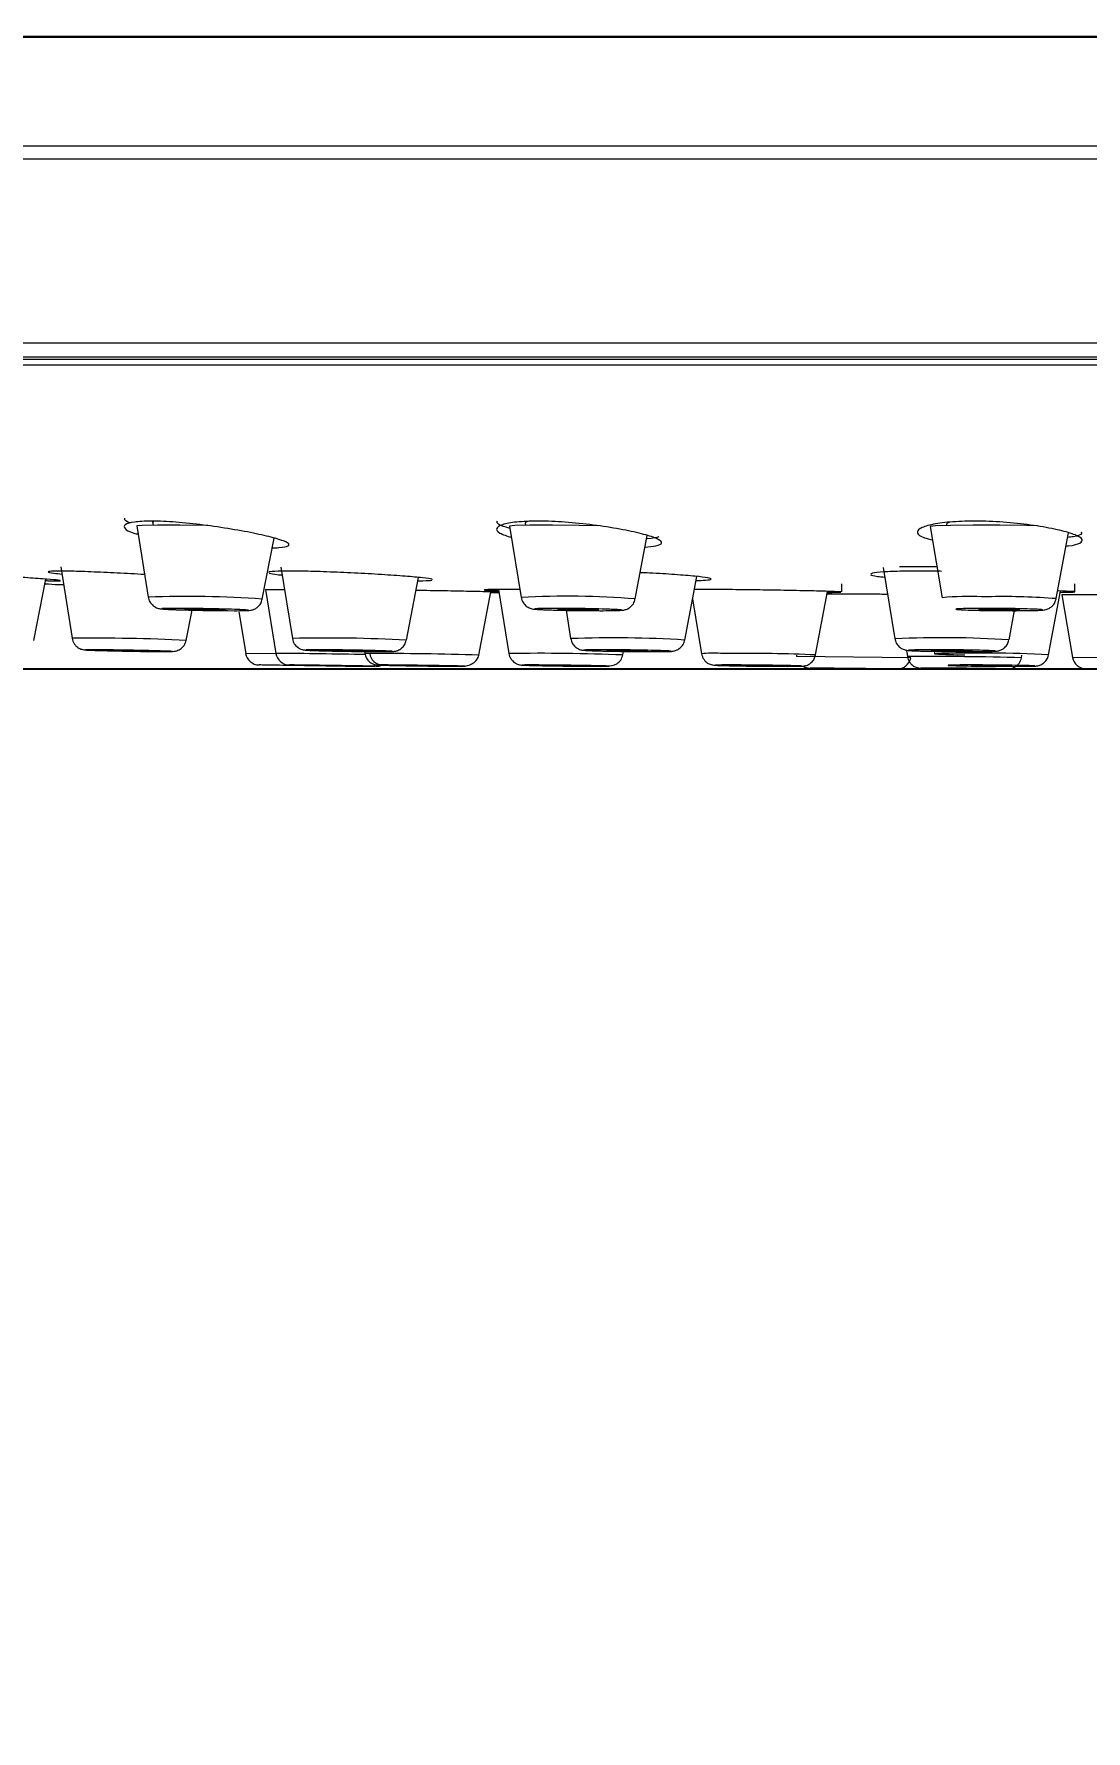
# Model space of a CAD drawing. Extents: x 1944 to 4044, y -46 to 2924.
# Drawn here: x 3215.8 to 3254, y 1855.8 to 1917.5 of the extents above; entities that cross this region are included whole.
import ezdxf

# ---------------------------------------------------------------- set-up
doc = ezdxf.new("R2010")
doc.units = 0
doc.header["$LTSCALE"] = 23.1
doc.layers.get('0').update_dxf_attribs({"linetype": 'CONTINUOUS'})
doc.layers.get('Defpoints').update_dxf_attribs({"linetype": 'CONTINUOUS'})
doc.styles.get("Standard").update_dxf_attribs({"font": 'txt.shx', "bigfont": 'whgtxt.shx'})
doc.dimstyles.get("Standard").update_dxf_attribs({"dimtxt": 2.5, "dimasz": 0.18, "dimexe": 0.18, "dimexo": 0.0625, "dimgap": 0.09, "dimtad": 0, "dimtih": 1, "dimtoh": 1, "dimdec": 4, "dimzin": 0, "dimdsep": 46, "dimtxsty": 'Standard', "dimcen": 0.09, "dimadec": 0, "dimazin": 0, "dimtp": 0.001, "dimtm": 0.001, "dimtfac": 1, "dimtdec": 4, "dimtofl": 0, "dimtmove": 0, "dimatfit": 0, "dimfxl": 0, "dimtolj": 1, "dimtzin": 0, "dimarcsym": 0})

# ---------------------------------------------------------------- blocks, each defined once
blk = doc.blocks.new('*D86')
at = {"color": 2, "lineweight": -2, "transparency": 16777216}
for p, q in [((3333.471, 2032.679), (3133.291, 2032.679)), ((3134.291, 2022.679), (3134.291, 162.304)), ((3336.566, 152.304), (3133.291, 152.304))]:
    blk.add_line(p, q, dxfattribs=at)
at = {"color": 2, "transparency": 16777216}
for points in [[(3132.624, 2022.679), (3135.958, 2022.679), (3134.291, 2032.679)], [(3132.624, 162.304), (3135.958, 162.304), (3134.291, 152.304)]]:
    blk.add_solid(points, dxfattribs=at)
at = {"layer": 'Defpoints', "color": 0, "transparency": 16777216}
for p in [(3333.771, 2032.679), (3134.291, 152.304), (3336.866, 152.304)]:
    blk.add_point(p, dxfattribs=at)
at = {"color": 2, "transparency": 16777216, "insert": (3120.541, 1092.491), "char_height": 17.5, "attachment_point": 5, "rotation": 90}
blk.add_mtext('\\A1;(2100~2400)', dxfattribs=at)
blk = doc.blocks.new('*D87')
at = {"color": 2, "lineweight": -2, "transparency": 16777216}
for p, q in [((3267.199, 1894.379), (3207.67, 1894.379)), ((3208.67, 1884.379), (3208.67, 162.304)), ((3336.566, 152.304), (3207.67, 152.304))]:
    blk.add_line(p, q, dxfattribs=at)
at = {"color": 2, "transparency": 16777216}
for points in [[(3207.003, 1884.379), (3210.337, 1884.379), (3208.67, 1894.379)], [(3207.003, 162.304), (3210.337, 162.304), (3208.67, 152.304)]]:
    blk.add_solid(points, dxfattribs=at)
at = {"layer": 'Defpoints', "color": 0, "transparency": 16777216}
for p in [(3267.499, 1894.379), (3208.67, 152.304), (3336.866, 152.304)]:
    blk.add_point(p, dxfattribs=at)
at = {"color": 2, "transparency": 16777216, "insert": (3194.92, 1023.341), "char_height": 17.5, "attachment_point": 5, "rotation": 90}
blk.add_mtext('\\A1;(1960~2260)', dxfattribs=at)
blk = doc.blocks.new('A$C1AB136E0')
at = {"color": 8, "linetype": 'Continuous', "lineweight": 15}
for p, q in [((98.676, 1503.245), (15.238, 1503.245)), ((98.677, 1503.277), (15.432, 1503.277)), ((198.059, 1499.292), (0.487, 1499.292)), ((198.43, 1498.818), (0.117, 1498.818)), ((198.546, 1492.137), (0, 1492.137)), ((98.795, 1491.634), (0.43, 1491.634)), ((195.004, 1491.333), (3.543, 1491.333)), ((48.207, 1480.85), (47.11, 1480.867)), ((71.286, 1480.708), (67.139, 1480.751)), ((79.856, 1480.705), (77.17, 1480.719))]:
    blk.add_line(p, q, dxfattribs=at)
at = {"color": 7, "linetype": 'Continuous', "lineweight": 15}
for p, q in [((1.512, 1491.558), (197.035, 1491.558)), ((43.158, 1485.503), (43.569, 1482.909)), ((43.722, 1485.643), (43.741, 1485.524)), ((43.75, 1485.669), (43.748, 1485.64)), ((56.703, 1485.492), (57.125, 1482.9)), ((57.274, 1485.582), (57.284, 1485.521)), ((71.997, 1485.479), (72.432, 1482.889)), ((47.714, 1482.836), (48.145, 1485.054)), ((61.27, 1482.845), (61.708, 1485.152)), ((76.578, 1482.856), (77.019, 1485.244)), ((39.412, 1481.336), (39.851, 1483.565)), ((40.395, 1484.009), (40.804, 1481.415)), ((48.39, 1484.003), (48.806, 1481.409)), ((52.951, 1481.345), (53.39, 1483.625)), ((63.069, 1481.352), (63.505, 1483.661)), ((70.279, 1483.985), (70.713, 1481.395)), ((40.131, 1483.504), (40.381, 1483.507)), ((47.833, 1483.182), (48.204, 1480.866)), ((55.585, 1480.805), (56.025, 1483.102)), ((56.019, 1483.073), (56.315, 1483.072)), ((56.296, 1483.186), (56.676, 1480.861)), ((67.829, 1480.813), (68.261, 1483.12)), ((68.783, 1483.097), (68.783, 1483.389)), ((76.3, 1480.818), (76.727, 1483.131)), ((76.78, 1483), (77.17, 1480.719)), ((77.248, 1483.104), (77.248, 1483.397)), ((44.577, 1482.501), (44.315, 1482.499)), ((44.802, 1482.5), (44.577, 1482.501)), ((44.949, 1481.34), (45.164, 1482.439)), ((45.265, 1482.437), (45.634, 1482.429)), ((45.634, 1482.429), (46.029, 1482.423)), ((46.029, 1482.423), (46.14, 1482.422)), ((46.467, 1482.419), (46.691, 1482.418)), ((46.867, 1482.379), (47.11, 1480.867)), ((58.402, 1482.501), (58.099, 1482.499)), ((58.657, 1482.5), (58.402, 1482.501)), ((58.755, 1482.431), (58.923, 1481.403)), ((59.171, 1482.424), (59.727, 1482.419)), ((59.192, 1482.424), (59.373, 1482.422)), ((59.727, 1482.419), (59.982, 1482.418)), ((63.352, 1482.853), (63.683, 1480.856)), ((74.287, 1482.5), (74.013, 1482.501)), ((74.716, 1482.419), (74.99, 1482.418)), ((74.859, 1481.359), (75.055, 1482.419)), ((41.662, 1480.997), (41.501, 1480.997)), ((44.076, 1480.932), (44.237, 1480.931)), ((44.356, 1480.932), (44.237, 1480.931)), ((49.904, 1480.997), (49.698, 1480.997)), ((51.424, 1480.963), (51.44, 1480.864)), ((51.841, 1480.932), (52.046, 1480.931)), ((60.303, 1480.997), (60.062, 1480.997)), ((60.501, 1480.945), (60.99, 1480.937)), ((60.821, 1480.808), (60.854, 1480.978)), ((60.99, 1480.937), (61.33, 1480.934)), ((61.678, 1480.932), (61.92, 1480.931)), ((67.13, 1480.802), (67.139, 1480.751)), ((71.127, 1480.983), (71.166, 1480.748)), ((72.134, 1480.977), (72.155, 1480.851)), ((72.406, 1480.997), (72.14, 1480.997)), ((72.782, 1480.934), (72.807, 1480.934)), ((73.159, 1480.932), (73.425, 1480.931)), ((75.314, 1480.711), (75.331, 1480.802)), ((47.62, 1480.446), (47.595, 1480.446)), ((48.807, 1480.446), (48.725, 1480.446)), ((51.734, 1480.397), (51.816, 1480.396)), ((52.2, 1480.446), (52.063, 1480.446)), ((54.814, 1480.397), (54.951, 1480.396)), ((57.65, 1480.446), (57.465, 1480.446)), ((59.837, 1480.397), (60.022, 1480.396)), ((60.166, 1480.397), (60.022, 1480.396)), ((64.919, 1480.446), (64.694, 1480.446)), ((66.584, 1480.397), (66.809, 1480.396)), ((67, 1480.397), (66.809, 1480.396)), ((67.652, 1480.333), (67.627, 1480.333)), ((72.028, 1480.333), (71.867, 1480.333)), ((73.689, 1480.446), (73.434, 1480.446)), ((74.444, 1480.3), (74.606, 1480.3)), ((74.76, 1480.397), (75.015, 1480.396))]:
    blk.add_line(p, q, dxfattribs=at)
at = {"color": 7, "linetype": 'Continuous', "lineweight": 15, "flags": 128}
for points in [[(45.73, 1485.507), (45.687, 1485.508), (44.719, 1485.521), (43.899, 1485.525), (43.351, 1485.518), (43.158, 1485.503), (43.158, 1485.503)], [(59.907, 1485.505), (59.231, 1485.516), (58.264, 1485.524), (57.443, 1485.523), (56.895, 1485.511), (56.703, 1485.492), (56.703, 1485.492)], [(75.89, 1485.501), (75.494, 1485.509), (74.526, 1485.522), (73.558, 1485.525), (72.738, 1485.518), (72.19, 1485.502), (71.997, 1485.479), (71.997, 1485.479)], [(45.634, 1482.445), (45.921, 1482.441), (46.164, 1482.44), (46.327, 1482.442), (46.384, 1482.447), (46.327, 1482.453), (46.164, 1482.461), (45.921, 1482.468), (45.634, 1482.474), (45.347, 1482.478), (45.104, 1482.479), (44.941, 1482.477), (44.884, 1482.473), (44.941, 1482.466), (45.104, 1482.459), (45.347, 1482.451), (45.634, 1482.445)], [(59.192, 1482.443), (59.479, 1482.44), (59.722, 1482.441), (59.885, 1482.444), (59.942, 1482.45), (59.885, 1482.457), (59.722, 1482.465), (59.479, 1482.472), (59.192, 1482.477), (58.905, 1482.479), (58.662, 1482.479), (58.499, 1482.475), (58.442, 1482.47), (58.499, 1482.462), (58.662, 1482.455), (58.905, 1482.448), (59.192, 1482.443)], [(74.502, 1482.441), (74.789, 1482.44), (75.032, 1482.442), (75.195, 1482.447), (75.252, 1482.454), (75.195, 1482.461), (75.032, 1482.469), (74.789, 1482.475), (74.502, 1482.478), (74.215, 1482.479), (73.971, 1482.477), (73.809, 1482.472), (73.752, 1482.466), (73.809, 1482.458), (73.971, 1482.451), (74.215, 1482.445), (74.502, 1482.441)], [(42.119, 1480.978), (42.176, 1480.974), (42.339, 1480.968), (42.582, 1480.962), (42.869, 1480.956), (43.156, 1480.952), (43.399, 1480.949), (43.562, 1480.949), (43.619, 1480.951), (43.562, 1480.955), (43.399, 1480.96), (43.156, 1480.966), (42.869, 1480.972), (42.582, 1480.977), (42.339, 1480.979), (42.176, 1480.98), (42.119, 1480.978)], [(50.122, 1480.976), (50.179, 1480.971), (50.342, 1480.965), (50.585, 1480.959), (50.872, 1480.954), (51.159, 1480.95), (51.402, 1480.948), (51.565, 1480.949), (51.622, 1480.952), (51.565, 1480.957), (51.403, 1480.963), (51.159, 1480.969), (50.872, 1480.975), (50.585, 1480.978), (50.342, 1480.98), (50.179, 1480.979), (50.122, 1480.976)], [(60.991, 1480.951), (61.278, 1480.949), (61.521, 1480.949), (61.684, 1480.951), (61.741, 1480.955), (61.684, 1480.96), (61.521, 1480.967), (61.278, 1480.972), (60.991, 1480.977), (60.704, 1480.979), (60.461, 1480.98), (60.298, 1480.978), (60.241, 1480.973), (60.298, 1480.968), (60.461, 1480.962), (60.704, 1480.956), (60.991, 1480.951)], [(72.782, 1480.95), (73.069, 1480.948), (73.313, 1480.949), (73.475, 1480.953), (73.532, 1480.958), (73.475, 1480.964), (73.313, 1480.97), (73.069, 1480.975), (72.782, 1480.978), (72.495, 1480.98), (72.252, 1480.979), (72.09, 1480.976), (72.033, 1480.971), (72.09, 1480.965), (72.252, 1480.959), (72.495, 1480.953), (72.782, 1480.95)], [(49.521, 1480.433), (49.578, 1480.431), (49.74, 1480.428), (49.983, 1480.423), (50.27, 1480.419), (50.557, 1480.415), (50.801, 1480.411), (50.963, 1480.41), (51.02, 1480.41), (50.963, 1480.412), (50.801, 1480.415), (50.557, 1480.419), (50.271, 1480.424), (49.984, 1480.428), (49.74, 1480.431), (49.578, 1480.433), (49.521, 1480.433)], [(50.756, 1480.396), (50.843, 1480.403), (50.892, 1480.413)], [(52.757, 1480.432), (52.814, 1480.429), (52.977, 1480.426), (53.22, 1480.421), (53.507, 1480.416), (53.794, 1480.413), (54.037, 1480.41), (54.2, 1480.41), (54.257, 1480.411), (54.2, 1480.413), (54.037, 1480.417), (53.794, 1480.422), (53.507, 1480.426), (53.22, 1480.43), (52.977, 1480.432), (52.814, 1480.433), (52.757, 1480.432)], [(57.994, 1480.431), (58.051, 1480.427), (58.213, 1480.423), (58.456, 1480.419), (58.743, 1480.414), (59.03, 1480.411), (59.274, 1480.41), (59.436, 1480.41), (59.493, 1480.412), (59.436, 1480.415), (59.274, 1480.419), (59.031, 1480.424), (58.744, 1480.428), (58.457, 1480.431), (58.213, 1480.433), (58.051, 1480.433), (57.994, 1480.431)], [(65.751, 1480.413), (66.038, 1480.41), (66.282, 1480.41), (66.444, 1480.411), (66.501, 1480.413), (66.444, 1480.417), (66.282, 1480.422), (66.038, 1480.426), (65.751, 1480.43), (65.464, 1480.432), (65.221, 1480.433), (65.059, 1480.432), (65.001, 1480.429), (65.059, 1480.425), (65.221, 1480.421), (65.464, 1480.416), (65.751, 1480.413)], [(72.636, 1480.322), (72.682, 1480.32), (72.812, 1480.318), (73.007, 1480.316), (73.236, 1480.313), (73.466, 1480.311), (73.66, 1480.31), (73.791, 1480.31), (73.836, 1480.311), (73.791, 1480.313), (73.66, 1480.315), (73.466, 1480.317), (73.236, 1480.32), (73.007, 1480.321), (72.812, 1480.322), (72.682, 1480.323), (72.636, 1480.322)], [(74.224, 1480.411), (74.511, 1480.41), (74.755, 1480.41), (74.917, 1480.412), (74.974, 1480.415), (74.917, 1480.42), (74.755, 1480.424), (74.511, 1480.428), (74.224, 1480.431), (73.937, 1480.433), (73.694, 1480.433), (73.532, 1480.431), (73.474, 1480.427), (73.532, 1480.423), (73.694, 1480.418), (73.937, 1480.414), (74.224, 1480.411)]]:
    blk.add_lwpolyline(points, dxfattribs=at)
at = {"color": 8, "linetype": 'Continuous', "lineweight": 15, "flags": 128}
blk.add_lwpolyline([(51.619, 1480.867), (51.441, 1480.864), (51.44, 1480.864)], dxfattribs=at)
at = {"color": 7, "linetype": 'Continuous', "lineweight": 15}
for centre, radius, start, end in [((71.801, 1406.944), 77.073, 89.67148, 90.68242), ((73.861, 1405.998), 76.929, 89.72943, 89.99699), ((47.603, 1480.946), 0.5, 189.1, 269.1), ((48.698, 1480.946), 0.5, 189.11985, 269.11978), ((52.089, 1480.918), 0.472, 186.17943, 266.86647), ((64.358, 1390.349), 90.518, 89.80668, 89.99323), ((70.795, 1480.8), 0.5, 269.4, 349.4), ((73.182, 1496.511), 15.694, 266.24854, 270.26426), ((77.663, 1480.804), 0.5, 189.7, 269.7), ((51.858, 1480.897), 0.5, 269.11869, 293.02895), ((67.632, 1480.833), 0.5, 240.30123, 269.4)]:
    blk.add_arc(centre, radius, start, end, dxfattribs=at)
at = {"color": 8, "linetype": 'Continuous', "lineweight": 15}
for centre, radius, start, end in [((45.009, 1446.807), 36.131, 85.70729, 92.28506), ((58.781, 1451.069), 31.874, 85.52115, 92.97859), ((73.413, 1472.873), 10.064, 87.42596, 95.59045), ((74.678, 1458.717), 24.213, 85.4995, 91.07413), ((41.638, 1413.13), 68.29, 87.22133, 90.70013), ((50.077, 1429.846), 51.579, 86.80495, 91.41139), ((60.475, 1439.109), 42.322, 86.48724, 92.10194), ((72.465, 1443.749), 37.687, 86.35889, 92.66482), ((46.537, 1239.555), 241.317, 88.83041, 89.60424), ((51.135, 1323.822), 157.046, 88.3762, 89.82337), ((57.754, 1402.526), 78.343, 87.75571, 90.78802), ((64.118, 1475.041), 5.831, 87.53167, 94.27605), ((65.078, 1412.215), 68.652, 87.70367, 90.34559), ((72, 1343.963), 136.788, 88.61168, 90.34908), ((73.81, 1427.69), 53.187, 87.31642, 91.78352)]:
    blk.add_arc(centre, radius, start, end, dxfattribs=at)
at = {"color": 7, "linetype": 'Continuous', "lineweight": 15}
for points, knots in [([(77.483, 1505.802), (74.175, 1505.74), (64.97, 1505.568), (49.454, 1505.066), (32.213, 1504.311), (20.876, 1503.595), (15.845, 1503.277)], [0, 0, 0, 0, 0.160872, 0.447658, 0.754875, 1, 1, 1, 1]), ([(48.077, 1484.701), (48.161, 1484.703), (48.463, 1484.711), (48.69, 1484.768), (48.704, 1484.869), (48.364, 1485.007), (47.726, 1485.17), (46.849, 1485.343), (45.835, 1485.503), (44.805, 1485.623), (44.093, 1485.667), (43.497, 1485.675), (43.014, 1485.648), (42.674, 1485.549), (42.683, 1485.405), (42.88, 1485.277), (43.152, 1485.208), (43.207, 1485.194)], [0, 0, 0, 0, 0.029385, 0.105788, 0.182421, 0.259637, 0.337618, 0.41633, 0.495342, 0.57381, 0.650933, 0.673936, 0.749701, 0.825439, 0.901981, 0.979961, 1, 1, 1, 1]), ([(42.932, 1485.6), (42.887, 1485.616), (42.705, 1485.68), (42.709, 1485.736), (42.711, 1485.778)], [0, 0, 0, 0, 0.247927, 1, 1, 1, 1]), ([(61.627, 1484.725), (61.772, 1484.739), (62.109, 1484.772), (62.28, 1484.87), (62.159, 1485.006), (61.699, 1485.17), (60.957, 1485.343), (60.012, 1485.503), (58.978, 1485.623), (58.208, 1485.667), (57.524, 1485.675), (56.923, 1485.648), (56.396, 1485.549), (56.183, 1485.405), (56.28, 1485.239), (56.61, 1485.132), (56.769, 1485.081)], [0, 0, 0, 0, 0.057706, 0.133938, 0.210748, 0.288321, 0.36662, 0.445216, 0.523273, 0.599991, 0.622874, 0.698242, 0.773582, 0.849722, 0.927293, 1, 1, 1, 1]), ([(56.716, 1485.41), (56.636, 1485.432), (56.359, 1485.507), (56.203, 1485.607), (56.253, 1485.67), (56.262, 1485.682)], [0, 0, 0, 0, 0.248696, 0.863618, 1, 1, 1, 1]), ([(57.364, 1485.659), (57.318, 1485.642), (57.255, 1485.619), (57.285, 1485.589), (57.293, 1485.581)], [0, 0, 0, 0, 0.738387, 1, 1, 1, 1]), ([(76.93, 1484.764), (76.962, 1484.767), (77.227, 1484.79), (77.471, 1484.872), (77.577, 1485.006), (77.314, 1485.17), (76.739, 1485.343), (75.904, 1485.503), (74.912, 1485.623), (74.117, 1485.667), (73.375, 1485.675), (72.684, 1485.648), (71.992, 1485.549), (71.569, 1485.404), (71.486, 1485.236), (71.662, 1485.09), (71.973, 1485.016), (72.079, 1484.991)], [0, 0, 0, 0, 0.010401, 0.086695, 0.163569, 0.241206, 0.319569, 0.39823, 0.476351, 0.553133, 0.576034, 0.651464, 0.726866, 0.803069, 0.880704, 0.959246, 1, 1, 1, 1]), ([(72.716, 1485.629), (72.689, 1485.621), (72.578, 1485.589), (72.586, 1485.547), (72.591, 1485.516)], [0, 0, 0, 0, 0.246461, 1, 1, 1, 1]), ([(62.127, 1485.107), (62.031, 1485.074), (61.933, 1485.04), (61.69, 1485.028), (61.685, 1485.028)], [0, 0, 0, 0, 0.976567, 1, 1, 1, 1]), ([(77.484, 1485.282), (77.494, 1485.262), (77.53, 1485.192), (77.346, 1485.122), (77.061, 1485.089), (76.989, 1485.08)], [0, 0, 0, 0, 0.224998, 0.804571, 1, 1, 1, 1]), ([(40.36, 1483.512), (40.353, 1483.516), (40.338, 1483.526), (39.921, 1483.561), (39.222, 1483.61), (38.308, 1483.669), (37.408, 1483.723), (36.874, 1483.753), (36.667, 1483.764)], [0, 0, 0, 0, 0.140333, 0.325584, 0.511038, 0.696761, 0.882722, 1, 1, 1, 1]), ([(43.439, 1483.73), (43.104, 1483.749), (42.43, 1483.787), (41.458, 1483.831), (40.836, 1483.851), (40.347, 1483.859), (39.993, 1483.856), (39.878, 1483.829), (40.029, 1483.791), (40.328, 1483.761), (40.436, 1483.75)], [0, 0, 0, 0, 0.144663, 0.290658, 0.43638, 0.481861, 0.627178, 0.772491, 0.917922, 1, 1, 1, 1]), ([(53.877, 1483.544), (53.884, 1483.55), (53.907, 1483.567), (53.576, 1483.611), (52.945, 1483.669), (52.068, 1483.73), (51.064, 1483.787), (50.044, 1483.831), (49.333, 1483.851), (48.728, 1483.859), (48.249, 1483.855), (47.927, 1483.835), (47.953, 1483.812), (47.961, 1483.804)], [0, 0, 0, 0, 0.055059, 0.162367, 0.269831, 0.377433, 0.485085, 0.592651, 0.700018, 0.733528, 0.840595, 0.94766, 1, 1, 1, 1]), ([(47.963, 1483.782), (48.035, 1483.764), (48.122, 1483.742), (48.389, 1483.717), (48.437, 1483.713)], [0, 0, 0, 0, 0.821693, 1, 1, 1, 1]), ([(63.477, 1483.514), (63.604, 1483.518), (63.92, 1483.527), (64.076, 1483.561), (63.95, 1483.61), (63.483, 1483.669), (62.74, 1483.729), (62.016, 1483.776), (61.565, 1483.795), (61.451, 1483.799)], [0, 0, 0, 0, 0.110179, 0.276506, 0.443017, 0.609768, 0.776733, 0.943775, 1, 1, 1, 1]), ([(69.82, 1483.726), (69.871, 1483.706), (69.945, 1483.676), (70.244, 1483.648), (70.337, 1483.64)], [0, 0, 0, 0, 0.6871446, 1, 1, 1, 1]), ([(72.409, 1483.847), (72.334, 1483.849), (72.153, 1483.854), (71.658, 1483.858), (70.953, 1483.856), (70.264, 1483.829), (69.856, 1483.788), (69.846, 1483.755), (69.841, 1483.741)], [0, 0, 0, 0, 0.052152, 0.12543, 0.359561, 0.593686, 0.828001, 1, 1, 1, 1]), ([(39.817, 1483.396), (39.978, 1483.385), (40.204, 1483.369), (40.431, 1483.365), (40.497, 1483.364)], [0, 0, 0, 0, 0.708987, 1, 1, 1, 1]), ([(39.84, 1483.511), (39.892, 1483.509), (40.016, 1483.505), (40.089, 1483.504), (40.131, 1483.504)], [0, 0, 0, 0, 0.42175, 1, 1, 1, 1]), ([(48.524, 1483.171), (48.298, 1483.175), (48.013, 1483.179), (47.864, 1483.181), (47.833, 1483.182)], [0, 0, 0, 0, 0.790727, 1, 1, 1, 1]), ([(56.311, 1483.095), (56.231, 1483.097), (56.03, 1483.103), (55.368, 1483.116), (54.467, 1483.133), (53.725, 1483.147), (53.348, 1483.153), (53.299, 1483.154)], [0, 0, 0, 0, 0.173257, 0.435763, 0.6983, 0.960867, 1, 1, 1, 1]), ([(53.367, 1483.506), (53.432, 1483.506), (53.715, 1483.507), (53.807, 1483.518), (53.879, 1483.527)], [0, 0, 0, 0, 0.227107, 1, 1, 1, 1]), ([(57.079, 1483.182), (56.893, 1483.184), (56.619, 1483.186), (56.208, 1483.187), (55.849, 1483.184), (55.736, 1483.173), (55.89, 1483.16), (56.193, 1483.15), (56.303, 1483.147)], [0, 0, 0, 0, 0.146087, 0.214904, 0.434575, 0.654244, 0.873941, 1, 1, 1, 1]), ([(56.021, 1483.083), (56.065, 1483.083), (56.181, 1483.083), (56.249, 1483.083), (56.291, 1483.083)], [0, 0, 0, 0, 0.384621, 1, 1, 1, 1]), ([(68.74, 1483.097), (68.748, 1483.098), (68.771, 1483.103), (68.438, 1483.116), (67.806, 1483.134), (66.929, 1483.152), (65.927, 1483.169), (64.906, 1483.182), (64.201, 1483.186), (63.697, 1483.187), (63.526, 1483.186), (63.415, 1483.185)], [0, 0, 0, 0, 0.069743, 0.204742, 0.339757, 0.474787, 0.609823, 0.744847, 0.879845, 0.922127, 1, 1, 1, 1]), ([(70.442, 1483.012), (70.264, 1483.012), (69.782, 1483.013), (68.986, 1483.014), (68.455, 1483.014), (68.241, 1483.015)], [0, 0, 0, 0, 0.258598, 0.701483, 1, 1, 1, 1]), ([(68.254, 1483.084), (68.31, 1483.084), (68.585, 1483.085), (68.673, 1483.089), (68.743, 1483.091)], [0, 0, 0, 0, 0.205264, 1, 1, 1, 1]), ([(76.719, 1483.087), (76.837, 1483.088), (77.145, 1483.092), (77.301, 1483.102), (77.151, 1483.116), (76.891, 1483.128), (76.638, 1483.134), (76.629, 1483.134)], [0, 0, 0, 0, 0.1702563, 0.4435778, 0.716921, 0.9902957, 1, 1, 1, 1]), ([(79.463, 1482.995), (79.277, 1482.995), (78.756, 1482.996), (77.924, 1482.998), (77.172, 1482.999), (76.886, 1483), (76.78, 1483)], [0, 0, 0, 0, 0.1751217, 0.4931477, 0.8111732, 1, 1, 1, 1]), ([(43.575, 1482.909), (43.575, 1482.896), (43.576, 1482.82), (43.648, 1482.692), (43.761, 1482.579), (43.868, 1482.524), (43.948, 1482.497), (44.012, 1482.486), (44.067, 1482.48), (44.157, 1482.474), (44.304, 1482.466), (44.51, 1482.457), (44.769, 1482.449), (45.019, 1482.442), (45.2, 1482.438), (45.265, 1482.437)], [0, 0, 0, 0, 0.0142952, 0.0865086, 0.1592876, 0.1961515, 0.2263481, 0.2699685, 0.3371585, 0.4328324, 0.5515957, 0.6769465, 0.7936237, 0.92527, 1, 1, 1, 1]), ([(47.048, 1482.447), (47.004, 1482.45), (46.883, 1482.458), (46.482, 1482.472), (45.936, 1482.485), (45.332, 1482.496), (44.979, 1482.499), (44.802, 1482.5)], [0, 0, 0, 0, 0.1272306, 0.345423, 0.5636153, 0.7818077, 1, 1, 1, 1]), ([(45.265, 1482.437), (45.29, 1482.436), (45.495, 1482.431), (45.94, 1482.423), (46.291, 1482.42), (46.467, 1482.419)], [0, 0, 0, 0, 0.0663661, 0.5331831, 1, 1, 1, 1]), ([(46.939, 1482.419), (46.993, 1482.42), (47.097, 1482.421), (47.198, 1482.426), (47.253, 1482.428), (47.33, 1482.441), (47.394, 1482.46), (47.469, 1482.493), (47.567, 1482.56), (47.667, 1482.675), (47.695, 1482.782), (47.709, 1482.834)], [0, 0, 0, 0, 0.202548, 0.384708, 0.543816, 0.606178, 0.64911, 0.699171, 0.778511, 0.892338, 1, 1, 1, 1]), ([(57.135, 1482.893), (57.139, 1482.861), (57.151, 1482.766), (57.241, 1482.639), (57.355, 1482.548), (57.456, 1482.504), (57.559, 1482.477), (57.617, 1482.474), (57.724, 1482.464), (57.879, 1482.456), (58.093, 1482.448), (58.359, 1482.44), (58.721, 1482.431), (59.015, 1482.426), (59.192, 1482.424)], [0, 0, 0, 0, 0.032483, 0.096307, 0.149068, 0.180941, 0.212215, 0.297374, 0.384572, 0.490773, 0.600899, 0.705251, 0.823617, 1, 1, 1, 1]), ([(60.487, 1482.462), (60.425, 1482.465), (60.26, 1482.473), (59.811, 1482.485), (59.23, 1482.496), (58.848, 1482.499), (58.657, 1482.5)], [0, 0, 0, 0, 0.164037, 0.442692, 0.721346, 1, 1, 1, 1]), ([(60.276, 1482.419), (60.277, 1482.419), (60.366, 1482.42), (60.497, 1482.422), (60.657, 1482.425), (60.763, 1482.432), (60.822, 1482.435), (60.909, 1482.453), (60.979, 1482.478), (61.062, 1482.521), (61.162, 1482.607), (61.243, 1482.721), (61.256, 1482.81), (61.26, 1482.84)], [0, 0, 0, 0, 0.002843, 0.18263, 0.352615, 0.504521, 0.638313, 0.689756, 0.72774, 0.775878, 0.850782, 0.949166, 1, 1, 1, 1]), ([(75.21, 1482.419), (75.303, 1482.419), (75.493, 1482.42), (75.728, 1482.424), (75.911, 1482.429), (76.039, 1482.436), (76.112, 1482.442), (76.189, 1482.453), (76.269, 1482.478), (76.349, 1482.517), (76.445, 1482.589), (76.537, 1482.704), (76.56, 1482.806), (76.571, 1482.852)], [0, 0, 0, 0, 0.142205, 0.289901, 0.43068, 0.559058, 0.675136, 0.737369, 0.773858, 0.808841, 0.861819, 0.936368, 1, 1, 1, 1]), ([(40.804, 1481.415), (40.812, 1481.381), (40.826, 1481.314), (40.874, 1481.222), (40.936, 1481.144), (41.009, 1481.082), (41.085, 1481.037), (41.195, 1480.998), (41.372, 1480.983), (41.589, 1480.977), (41.752, 1480.973)], [0, 0, 0, 0, 0.06131, 0.120658, 0.177013, 0.231082, 0.285909, 0.346546, 0.507456, 1, 1, 1, 1]), ([(44.45, 1480.941), (44.487, 1480.943), (44.572, 1480.948), (44.726, 1481.005), (44.884, 1481.142), (44.928, 1481.274), (44.949, 1481.34)], [0, 0, 0, 0, 0.210096, 0.495193, 0.750509, 1, 1, 1, 1]), ([(48.816, 1481.404), (48.821, 1481.369), (48.834, 1481.272), (48.927, 1481.142), (49.046, 1481.05), (49.147, 1481.01), (49.232, 1480.99), (49.277, 1480.987), (49.339, 1480.981), (49.442, 1480.976), (49.61, 1480.97), (49.835, 1480.963), (50.113, 1480.956), (50.46, 1480.949), (50.727, 1480.944), (50.872, 1480.942)], [0, 0, 0, 0, 0.034435, 0.097154, 0.152091, 0.183485, 0.206718, 0.259676, 0.325478, 0.416159, 0.522968, 0.630058, 0.735233, 0.856637, 1, 1, 1, 1]), ([(52.26, 1480.932), (52.283, 1480.932), (52.353, 1480.933), (52.425, 1480.935), (52.475, 1480.937), (52.534, 1480.943), (52.59, 1480.955), (52.65, 1480.975), (52.736, 1481.017), (52.843, 1481.106), (52.926, 1481.224), (52.938, 1481.313), (52.942, 1481.343)], [0, 0, 0, 0, 0.09884, 0.296252, 0.466315, 0.53796, 0.580981, 0.622931, 0.688985, 0.798088, 0.934241, 1, 1, 1, 1]), ([(58.928, 1481.395), (58.942, 1481.341), (58.971, 1481.225), (59.083, 1481.1), (59.197, 1481.029), (59.285, 1480.999), (59.369, 1480.982), (59.416, 1480.979), (59.508, 1480.972), (59.649, 1480.966), (59.85, 1480.959), (60.104, 1480.953), (60.32, 1480.948), (60.467, 1480.945), (60.501, 1480.945)], [0, 0, 0, 0, 0.066304, 0.142173, 0.193377, 0.229196, 0.259438, 0.349237, 0.447011, 0.570032, 0.701526, 0.822846, 0.959004, 1, 1, 1, 1]), ([(62.186, 1480.932), (62.223, 1480.932), (62.329, 1480.933), (62.448, 1480.935), (62.551, 1480.939), (62.602, 1480.941), (62.671, 1480.951), (62.731, 1480.967), (62.798, 1480.993), (62.893, 1481.048), (62.994, 1481.157), (63.061, 1481.27), (63.063, 1481.341), (63.064, 1481.35)], [0, 0, 0, 0, 0.097215, 0.279718, 0.440899, 0.580927, 0.637037, 0.673571, 0.713002, 0.775581, 0.871778, 0.983366, 1, 1, 1, 1]), ([(70.718, 1481.393), (70.718, 1481.383), (70.72, 1481.31), (70.791, 1481.184), (70.903, 1481.07), (71.01, 1481.014), (71.091, 1480.988), (71.211, 1480.967), (71.278, 1480.967), (71.482, 1480.957), (71.695, 1480.951), (71.964, 1480.945), (72.322, 1480.939), (72.612, 1480.936), (72.782, 1480.934)], [0, 0, 0, 0, 0.009845, 0.072998, 0.1366, 0.169015, 0.195954, 0.231255, 0.393383, 0.499193, 0.608264, 0.712168, 0.830335, 1, 1, 1, 1]), ([(73.734, 1480.932), (73.781, 1480.932), (73.916, 1480.933), (74.088, 1480.935), (74.243, 1480.939), (74.347, 1480.944), (74.401, 1480.947), (74.476, 1480.96), (74.54, 1480.979), (74.613, 1481.012), (74.71, 1481.078), (74.811, 1481.194), (74.84, 1481.301), (74.854, 1481.355)], [0, 0, 0, 0, 0.086084, 0.249088, 0.402765, 0.539101, 0.658096, 0.704835, 0.736797, 0.773714, 0.832265, 0.917034, 1, 1, 1, 1]), ([(41.752, 1480.973), (41.768, 1480.973), (41.878, 1480.968), (42.241, 1480.96), (42.749, 1480.95), (43.271, 1480.941), (43.646, 1480.935), (43.78, 1480.935), (43.795, 1480.934)], [0, 0, 0, 0, 0.040741, 0.281298, 0.50629, 0.731802, 0.970082, 1, 1, 1, 1]), ([(50.872, 1480.942), (51.083, 1480.939), (51.316, 1480.936), (51.519, 1480.934), (51.539, 1480.934)], [0, 0, 0, 0, 0.905753, 1, 1, 1, 1]), ([(51.449, 1480.864), (51.452, 1480.836), (51.46, 1480.745), (51.549, 1480.61), (51.678, 1480.505), (51.788, 1480.463), (51.85, 1480.45), (51.895, 1480.444), (51.92, 1480.443), (51.961, 1480.441), (52.04, 1480.438), (52.146, 1480.435), (52.247, 1480.433), (52.282, 1480.433)], [0, 0, 0, 0, 0.050944, 0.16458, 0.2783784, 0.3490013, 0.3750149, 0.4025026, 0.4747754, 0.5746865, 0.7213242, 0.9061323, 1, 1, 1, 1]), ([(54.958, 1480.396), (55.033, 1480.403), (55.189, 1480.415), (55.382, 1480.507), (55.53, 1480.639), (55.567, 1480.749), (55.585, 1480.805)], [0, 0, 0, 0, 0.234779, 0.481148, 0.737304, 1, 1, 1, 1]), ([(56.676, 1480.861), (56.684, 1480.827), (56.699, 1480.76), (56.749, 1480.669), (56.812, 1480.592), (56.875, 1480.539), (56.924, 1480.508), (56.974, 1480.481), (57.069, 1480.446), (57.208, 1480.436), (57.403, 1480.431), (57.553, 1480.427)], [0, 0, 0, 0, 0.067414, 0.131446, 0.189858, 0.242528, 0.26771, 0.293022, 0.347788, 0.501862, 1, 1, 1, 1]), ([(60.062, 1480.997), (59.905, 1480.997), (59.704, 1480.997), (59.618, 1480.994), (59.599, 1480.993)], [0, 0, 0, 0, 0.777555, 1, 1, 1, 1]), ([(60.254, 1480.41), (60.37, 1480.418), (60.541, 1480.429), (60.757, 1480.612), (60.8, 1480.744), (60.821, 1480.808)], [0, 0, 0, 0, 0.517028, 0.762592, 1, 1, 1, 1]), ([(62.406, 1480.958), (62.388, 1480.959), (62.31, 1480.964), (61.974, 1480.974), (61.458, 1480.985), (60.857, 1480.993), (60.488, 1480.996), (60.303, 1480.997)], [0, 0, 0, 0, 0.068484, 0.301363, 0.534242, 0.767121, 1, 1, 1, 1]), ([(60.501, 1480.945), (60.513, 1480.945), (60.697, 1480.941), (61.13, 1480.935), (61.496, 1480.933), (61.678, 1480.932)], [0, 0, 0, 0, 0.0346882, 0.5173441, 1, 1, 1, 1]), ([(63.683, 1480.856), (63.691, 1480.822), (63.706, 1480.755), (63.754, 1480.664), (63.816, 1480.586), (63.889, 1480.525), (63.966, 1480.481), (64.078, 1480.442), (64.141, 1480.438), (64.186, 1480.434)], [0, 0, 0, 0, 0.1164269, 0.230074, 0.339759, 0.4472703, 0.5581251, 0.6808819, 1, 1, 1, 1]), ([(66.968, 1480.397), (66.99, 1480.397), (67.082, 1480.397), (67.191, 1480.398), (67.293, 1480.4), (67.345, 1480.403), (67.392, 1480.406), (67.45, 1480.416), (67.505, 1480.432), (67.582, 1480.464), (67.687, 1480.538), (67.787, 1480.658), (67.811, 1480.764), (67.822, 1480.811)], [0, 0, 0, 0, 0.059855, 0.243077, 0.404489, 0.540751, 0.613061, 0.649182, 0.678702, 0.724654, 0.804349, 0.912483, 1, 1, 1, 1]), ([(71.166, 1480.748), (71.174, 1480.714), (71.19, 1480.646), (71.239, 1480.554), (71.303, 1480.476), (71.377, 1480.415), (71.455, 1480.371), (71.566, 1480.334), (71.745, 1480.325), (71.961, 1480.323), (72.125, 1480.321)], [0, 0, 0, 0, 0.061472, 0.120944, 0.177322, 0.231213, 0.285521, 0.345193, 0.502733, 1, 1, 1, 1]), ([(72.14, 1480.997), (71.963, 1480.997), (71.667, 1480.996), (71.485, 1480.991), (71.246, 1480.987), (71.176, 1480.979), (71.25, 1480.967), (71.547, 1480.955), (72.006, 1480.944), (72.576, 1480.935), (72.965, 1480.933), (73.159, 1480.932)], [0, 0, 0, 0, 0.125, 0.20899, 0.25, 0.375, 0.5, 0.625, 0.75, 0.875, 1, 1, 1, 1]), ([(73.425, 1480.931), (73.595, 1480.931), (73.934, 1480.932), (74.266, 1480.939), (74.389, 1480.949), (74.357, 1480.958), (74.146, 1480.966), (73.991, 1480.975), (73.552, 1480.985), (72.991, 1480.993), (72.601, 1480.996), (72.406, 1480.997)], [0, 0, 0, 0, 0.125, 0.25, 0.375, 0.5, 0.538733, 0.625, 0.75, 0.875, 1, 1, 1, 1]), ([(74.814, 1480.309), (74.851, 1480.311), (74.936, 1480.316), (75.067, 1480.364), (75.173, 1480.445), (75.262, 1480.545), (75.293, 1480.645), (75.314, 1480.711)], [0, 0, 0, 0, 0.211615, 0.495183, 0.624693, 0.75095, 1, 1, 1, 1]), ([(75.205, 1480.397), (75.228, 1480.397), (75.34, 1480.397), (75.497, 1480.398), (75.66, 1480.4), (75.764, 1480.403), (75.82, 1480.406), (75.872, 1480.411), (75.934, 1480.423), (75.993, 1480.442), (76.075, 1480.481), (76.181, 1480.564), (76.269, 1480.682), (76.285, 1480.777), (76.29, 1480.812)], [0, 0, 0, 0, 0.041493, 0.207815, 0.363077, 0.500776, 0.618521, 0.681226, 0.713557, 0.740755, 0.78308, 0.854091, 0.945954, 1, 1, 1, 1]), ([(51.816, 1480.396), (51.817, 1480.397), (51.819, 1480.397), (51.853, 1480.398), (51.656, 1480.403), (51.275, 1480.41), (50.745, 1480.419), (50.154, 1480.428), (49.581, 1480.437), (49.087, 1480.443), (48.901, 1480.445), (48.807, 1480.446)], [0, 0, 0, 0, 0.070709, 0.125, 0.25, 0.375, 0.5, 0.625, 0.75, 0.875, 1, 1, 1, 1]), ([(51.816, 1480.396), (51.754, 1480.397), (51.629, 1480.398), (51.31, 1480.401), (51.068, 1480.405), (51.006, 1480.406)], [0, 0, 0, 0, 0.42598, 0.85196, 1, 1, 1, 1]), ([(52.282, 1480.433), (52.317, 1480.432), (52.414, 1480.43), (52.563, 1480.427), (52.683, 1480.425), (52.713, 1480.424)], [0, 0, 0, 0, 0.299214, 0.82491, 1, 1, 1, 1]), ([(54.951, 1480.396), (54.852, 1480.397), (54.654, 1480.397), (54.151, 1480.403), (53.65, 1480.409), (53.347, 1480.414), (53.235, 1480.415)], [0, 0, 0, 0, 0.279073, 0.558145, 0.837218, 1, 1, 1, 1]), ([(57.553, 1480.427), (57.567, 1480.427), (57.662, 1480.424), (58.017, 1480.417), (58.515, 1480.409), (59.039, 1480.403), (59.406, 1480.399), (59.539, 1480.399), (59.542, 1480.399)], [0, 0, 0, 0, 0.043505, 0.290645, 0.520813, 0.752226, 0.995137, 1, 1, 1, 1]), ([(60.022, 1480.396), (59.896, 1480.397), (59.735, 1480.397), (59.499, 1480.399), (59.447, 1480.4)], [0, 0, 0, 0, 0.780453, 1, 1, 1, 1]), ([(64.714, 1480.418), (64.715, 1480.418), (64.819, 1480.415), (65.169, 1480.41), (65.578, 1480.404), (65.818, 1480.402), (65.888, 1480.402)], [0, 0, 0, 0, 0.006306, 0.433664, 0.834131, 1, 1, 1, 1]), ([(65.751, 1480.403), (65.845, 1480.402), (66.019, 1480.4), (66.233, 1480.399), (66.343, 1480.398), (66.382, 1480.398)], [0, 0, 0, 0, 0.433846, 0.799715, 1, 1, 1, 1]), ([(72.721, 1480.313), (72.67, 1480.314), (72.429, 1480.316), (72.072, 1480.321), (71.745, 1480.327), (71.61, 1480.331), (71.702, 1480.332), (71.748, 1480.333)], [0, 0, 0, 0, 0.062393, 0.296795, 0.531196, 0.765598, 1, 1, 1, 1]), ([(72.125, 1480.321), (72.137, 1480.321), (72.243, 1480.319), (72.604, 1480.314), (73.103, 1480.309), (73.484, 1480.306), (73.649, 1480.305), (73.661, 1480.305)], [0, 0, 0, 0, 0.0424555, 0.3674838, 0.6716249, 0.9761906, 1, 1, 1, 1]), ([(72.788, 1480.441), (72.763, 1480.44), (72.64, 1480.439), (72.62, 1480.432), (72.755, 1480.424), (73.105, 1480.414), (73.601, 1480.406), (74.188, 1480.399), (74.569, 1480.398), (74.76, 1480.397)], [0, 0, 0, 0, 0.0412024, 0.201002, 0.3608016, 0.5206012, 0.6804008, 0.8402004, 1, 1, 1, 1]), ([(73.832, 1480.304), (73.936, 1480.303), (74.063, 1480.302), (74.145, 1480.302), (74.16, 1480.302)], [0, 0, 0, 0, 0.82234, 1, 1, 1, 1]), ([(74.606, 1480.3), (74.493, 1480.3), (74.3, 1480.3), (73.994, 1480.302), (73.868, 1480.303)], [0, 0, 0, 0, 0.588547, 1, 1, 1, 1]), ([(74.224, 1480.4), (74.314, 1480.399), (74.421, 1480.398), (74.524, 1480.398), (74.541, 1480.398)], [0, 0, 0, 0, 0.833867, 1, 1, 1, 1]), ([(75.015, 1480.396), (75.174, 1480.397), (75.491, 1480.397), (75.759, 1480.403), (75.846, 1480.409), (75.753, 1480.414), (75.72, 1480.415)], [0, 0, 0, 0, 0.280003, 0.560006, 0.840008, 1, 1, 1, 1])]:
    blk.add_open_spline(points, degree=3, knots=knots, dxfattribs=at)
at = {"color": 8, "linetype": 'Continuous', "lineweight": 15}
for points, knots in [([(44.315, 1482.499), (44.283, 1482.499), (44.128, 1482.498), (44.034, 1482.491), (44.075, 1482.479), (44.343, 1482.464), (44.756, 1482.449), (45.104, 1482.44), (45.265, 1482.437)], [0, 0, 0, 0, 0.050554, 0.246, 0.441447, 0.636893, 0.83234, 1, 1, 1, 1]), ([(46.691, 1482.418), (46.823, 1482.419), (47.086, 1482.42), (47.234, 1482.429), (47.222, 1482.438), (47.088, 1482.445), (47.048, 1482.447)], [0, 0, 0, 0, 0.292664, 0.585328, 0.877992, 1, 1, 1, 1]), ([(58.099, 1482.499), (58.051, 1482.499), (57.85, 1482.498), (57.657, 1482.491), (57.577, 1482.479), (57.726, 1482.463), (58.072, 1482.448), (58.568, 1482.434), (58.967, 1482.426), (59.165, 1482.424), (59.171, 1482.424)], [0, 0, 0, 0, 0.049403, 0.207008, 0.364613, 0.522218, 0.679823, 0.837428, 0.995033, 1, 1, 1, 1]), ([(59.982, 1482.418), (60.14, 1482.419), (60.457, 1482.42), (60.734, 1482.429), (60.799, 1482.441), (60.706, 1482.453), (60.536, 1482.46), (60.487, 1482.462)], [0, 0, 0, 0, 0.226689, 0.453379, 0.680068, 0.906757, 1, 1, 1, 1]), ([(59.599, 1480.993), (59.538, 1480.992), (59.392, 1480.988), (59.401, 1480.979), (59.603, 1480.967), (59.985, 1480.955), (60.333, 1480.948), (60.501, 1480.945)], [0, 0, 0, 0, 0.153794, 0.369216, 0.584638, 0.80006, 1, 1, 1, 1]), ([(61.92, 1480.931), (62.065, 1480.931), (62.357, 1480.932), (62.569, 1480.939), (62.599, 1480.948), (62.463, 1480.955), (62.406, 1480.958)], [0, 0, 0, 0, 0.269838, 0.539677, 0.809515, 1, 1, 1, 1]), ([(73.434, 1480.446), (73.271, 1480.446), (72.987, 1480.445), (72.848, 1480.442), (72.788, 1480.441)], [0, 0, 0, 0, 0.573999, 1, 1, 1, 1]), ([(75.72, 1480.415), (75.703, 1480.417), (75.647, 1480.421), (75.337, 1480.428), (74.85, 1480.437), (74.261, 1480.443), (73.88, 1480.445), (73.689, 1480.446)], [0, 0, 0, 0, 0.096782, 0.322586, 0.548391, 0.774195, 1, 1, 1, 1])]:
    blk.add_open_spline(points, degree=3, knots=knots, dxfattribs=at)
at = {"color": 7, "linetype": 'Continuous', "lineweight": 15}
for points in [[(74.013, 1482.501), (73.834, 1482.501), (73.476, 1482.499), (73.096, 1482.491), (72.902, 1482.479), (72.926, 1482.463), (73.163, 1482.448), (73.582, 1482.434), (74.127, 1482.423), (74.52, 1482.42), (74.716, 1482.419)], [(74.99, 1482.418), (75.169, 1482.419), (75.527, 1482.42), (75.907, 1482.429), (76.102, 1482.441), (76.078, 1482.456), (75.84, 1482.471), (75.422, 1482.485), (74.876, 1482.496), (74.484, 1482.499), (74.287, 1482.5)], [(41.501, 1480.997), (41.421, 1480.997), (41.263, 1480.996), (41.293, 1480.989), (41.523, 1480.979), (41.939, 1480.967), (42.482, 1480.955), (43.074, 1480.944), (43.65, 1480.935), (43.934, 1480.933), (44.076, 1480.932)], [(44.237, 1480.931), (44.317, 1480.931), (44.475, 1480.932), (44.446, 1480.939), (44.215, 1480.949), (43.799, 1480.961), (43.256, 1480.974), (42.664, 1480.985), (42.088, 1480.993), (41.804, 1480.996), (41.662, 1480.997)], [(49.698, 1480.997), (49.583, 1480.997), (49.353, 1480.996), (49.257, 1480.989), (49.369, 1480.979), (49.688, 1480.967), (50.167, 1480.955), (50.739, 1480.944), (51.339, 1480.935), (51.674, 1480.933), (51.841, 1480.932)], [(52.046, 1480.931), (52.161, 1480.931), (52.391, 1480.932), (52.487, 1480.939), (52.375, 1480.949), (52.057, 1480.961), (51.578, 1480.974), (51.005, 1480.985), (50.405, 1480.993), (50.071, 1480.996), (49.904, 1480.997)], [(50.756, 1480.396), (50.735, 1480.397), (50.693, 1480.397), (50.366, 1480.403), (49.893, 1480.41), (49.319, 1480.419), (48.726, 1480.428), (48.197, 1480.437), (47.786, 1480.443), (47.676, 1480.445), (47.62, 1480.446)], [(48.725, 1480.446), (48.705, 1480.446), (48.665, 1480.445), (48.879, 1480.44), (49.267, 1480.433), (49.795, 1480.424), (50.387, 1480.414), (50.96, 1480.406), (51.454, 1480.399), (51.64, 1480.398), (51.734, 1480.397)], [(52.063, 1480.446), (52.003, 1480.446), (51.883, 1480.445), (51.975, 1480.44), (52.262, 1480.433), (52.72, 1480.424), (53.286, 1480.414), (53.878, 1480.406), (54.432, 1480.399), (54.687, 1480.398), (54.814, 1480.397)], [(54.951, 1480.396), (55.011, 1480.397), (55.131, 1480.397), (55.038, 1480.403), (54.752, 1480.41), (54.293, 1480.419), (53.728, 1480.428), (53.136, 1480.437), (52.581, 1480.443), (52.327, 1480.445), (52.2, 1480.446)], [(57.465, 1480.446), (57.367, 1480.446), (57.172, 1480.445), (57.139, 1480.44), (57.311, 1480.433), (57.681, 1480.424), (58.194, 1480.414), (58.78, 1480.406), (59.371, 1480.399), (59.682, 1480.398), (59.837, 1480.397)], [(60.022, 1480.396), (60.12, 1480.397), (60.315, 1480.397), (60.348, 1480.403), (60.176, 1480.41), (59.806, 1480.419), (59.293, 1480.428), (58.707, 1480.437), (58.116, 1480.443), (57.805, 1480.445), (57.65, 1480.446)], [(64.694, 1480.446), (64.563, 1480.446), (64.301, 1480.445), (64.144, 1480.44), (64.194, 1480.433), (64.458, 1480.424), (64.898, 1480.414), (65.451, 1480.406), (66.053, 1480.399), (66.407, 1480.398), (66.584, 1480.397)], [(66.809, 1480.396), (66.94, 1480.397), (67.202, 1480.397), (67.359, 1480.403), (67.309, 1480.41), (67.045, 1480.419), (66.605, 1480.428), (66.052, 1480.437), (65.45, 1480.443), (65.096, 1480.445), (64.919, 1480.446)], [(70.79, 1480.3), (70.769, 1480.3), (70.726, 1480.3), (70.4, 1480.304), (69.926, 1480.309), (69.352, 1480.315), (68.758, 1480.321), (68.229, 1480.327), (67.818, 1480.331), (67.707, 1480.332), (67.652, 1480.333)], [(71.867, 1480.333), (71.787, 1480.333), (71.629, 1480.332), (71.659, 1480.329), (71.889, 1480.324), (72.306, 1480.318), (72.849, 1480.312), (73.441, 1480.306), (74.018, 1480.302), (74.302, 1480.301), (74.444, 1480.3)], [(74.606, 1480.3), (74.685, 1480.3), (74.844, 1480.3), (74.814, 1480.304), (74.583, 1480.309), (74.167, 1480.315), (73.624, 1480.321), (73.031, 1480.327), (72.455, 1480.331), (72.17, 1480.332), (72.028, 1480.333)]]:
    blk.add_open_spline(points, degree=3, dxfattribs=at)

msp = doc.modelspace()

# ---------------------------------------------------------------- block references
at = {"lineweight": 15}
msp.add_blockref('A$C1AB136E0', (3176.367, 414.088), dxfattribs=at)

# ---------------------------------------------------------------- dimensions: what is measured, and where the dimension line sits
for base, p1, text, picture, middle in [((3134.291, 152.304), (3333.771, 2032.679), '(2100~2400)', '*D86', (3120.541, 1092.491)), ((3208.67, 152.304), (3267.499, 1894.379), '(1960~2260)', '*D87', (3194.92, 1023.341))]:
    dim = msp.add_linear_dim(base=base, p1=p1, p2=(3336.866, 152.304), angle=90, text=text, dimstyle='Standard', override={"dimtxt": 17.5, "dimasz": 10, "dimexe": 1, "dimexo": 0.3, "dimgap": 5, "dimtad": 1, "dimtih": 0, "dimtoh": 0, "dimdec": 1, "dimzin": 8, "dimcen": 0, "dimclrd": 2, "dimclre": 2, "dimclrt": 2, "dimazin": 2, "dimtp": 0.1, "dimtm": 0, "dimtfac": 0.5, "dimtdec": 1, "dimatfit": 3, "dimfxl": 2.5, "dimarcsym": 1})
    dim.commit()
    dim.dimension.update_dxf_attribs({"geometry": picture, "text_midpoint": middle})

doc.saveas('drawing.dxf')
